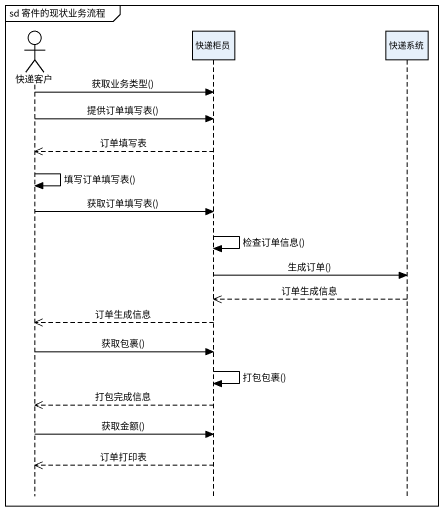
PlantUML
@startuml
mainframe sd 寄件的现状业务流程
hide footbox
actor 快递客户
participant 快递柜员
participant 快递系统

快递客户 -> 快递柜员 : 获取业务类型()
快递客户 -> 快递柜员 : 提供订单填写表()
快递柜员 -->> 快递客户 : 订单填写表
快递客户 -> 快递客户 : 填写订单填写表()
快递客户 -> 快递柜员 : 获取订单填写表()
快递柜员 -> 快递柜员 : 检查订单信息()
快递柜员 -> 快递系统 : 生成订单()
快递系统 -->> 快递柜员 : 订单生成信息
快递柜员 -->> 快递客户 : 订单生成信息
快递客户 -> 快递柜员 : 获取包裹()
快递柜员 -> 快递柜员 : 打包包裹()
快递柜员 -->> 快递客户 : 打包完成信息
快递客户 -> 快递柜员 : 获取金额()
快递柜员 -->> 快递客户 : 订单打印表
@enduml
